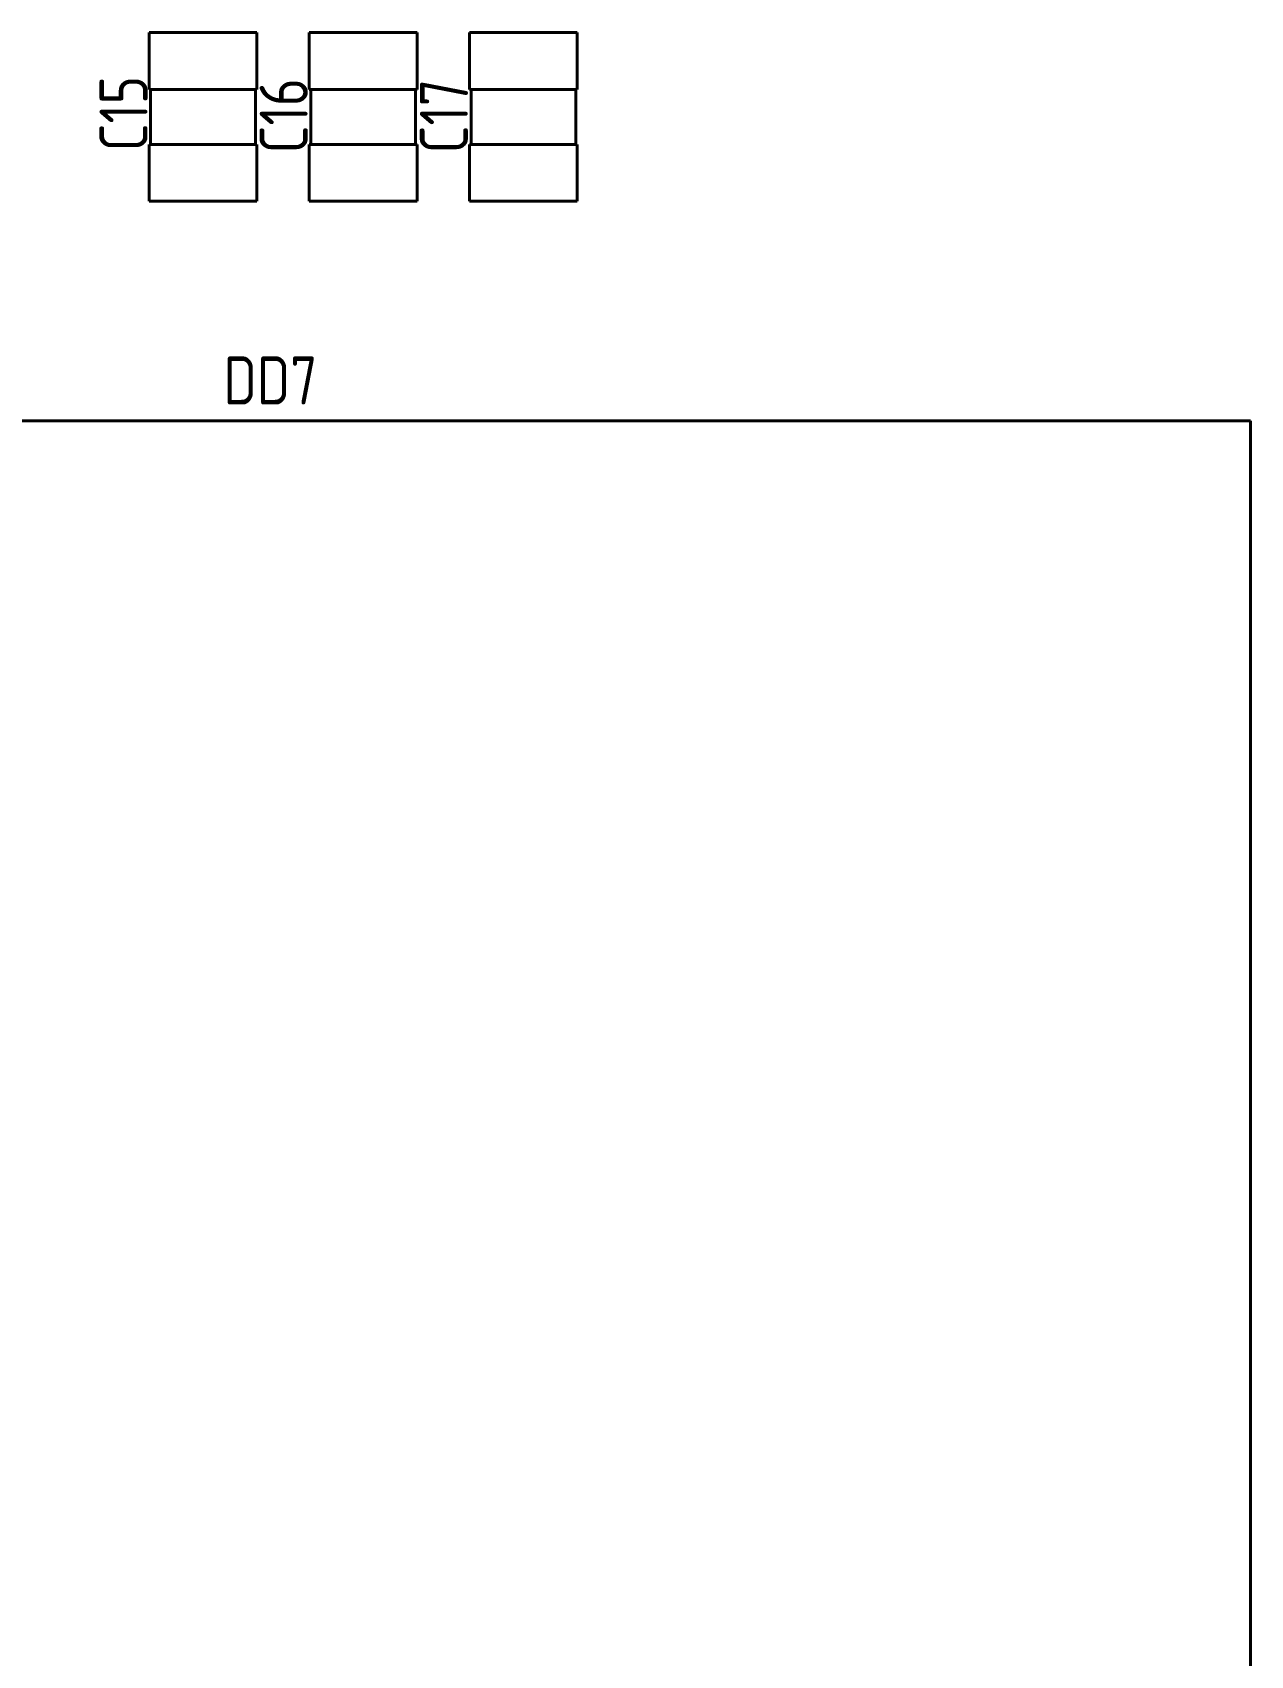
# Paper-space layout 'Layout1' of a CAD drawing. Extents: x -1 to 840, y -1 to 593.
# Drawn here: x 134.45 to 164.86, y 389.49 to 430.02 of the extents above; entities that cross this region are included whole.
import ezdxf

# ---------------------------------------------------------------- set-up
doc = ezdxf.new("R2010")
doc.units = 0
doc.header["$MEASUREMENT"] = 0
doc.layers.add('Основная', color=7, linetype='CONTINUOUS', lineweight=40)
doc.styles.add('GOST type A0', font='', dxfattribs={"oblique": 15, "height": 3.5})
doc.styles.get('GOST type A0').set_extended_font_data('GOST type A')

psp = doc.layouts.get("Layout1")

# ---------------------------------------------------------------- linework, layer by layer
at = {"layer": 'Основная'}
for p, q in [((140.052, 430.022), (137.36, 430.022)), ((137.36, 430.022), (137.36, 428.6)), ((137.36, 430.022), (140.052, 430.022)), ((137.36, 430.022), (137.36, 428.6)), ((140.052, 430.022), (137.36, 430.022)), ((137.36, 430.022), (137.36, 428.6)), ((137.36, 430.022), (140.052, 430.022)), ((137.36, 430.022), (137.36, 428.6)), ((140.052, 428.6), (140.052, 430.022)), ((140.052, 430.022), (140.052, 428.6)), ((140.052, 428.6), (140.052, 430.022)), ((140.052, 430.022), (140.052, 428.6)), ((144.052, 430.022), (141.36, 430.022)), ((141.36, 430.022), (141.36, 428.6)), ((141.36, 428.6), (141.36, 430.022)), ((144.052, 430.022), (141.36, 430.022)), ((144.052, 430.022), (141.36, 430.022)), ((141.36, 430.022), (141.36, 428.6)), ((141.36, 428.6), (141.36, 430.022)), ((144.052, 430.022), (141.36, 430.022)), ((144.052, 428.6), (144.052, 430.022)), ((144.052, 428.6), (144.052, 430.022)), ((144.052, 428.6), (144.052, 430.022)), ((144.052, 428.6), (144.052, 430.022)), ((148.052, 430.022), (145.36, 430.022)), ((145.36, 430.022), (145.36, 428.6)), ((145.36, 428.6), (145.36, 430.022)), ((148.052, 430.022), (145.36, 430.022)), ((148.052, 430.022), (145.36, 430.022)), ((145.36, 430.022), (145.36, 428.6)), ((145.36, 428.6), (145.36, 430.022)), ((148.052, 430.022), (145.36, 430.022)), ((148.052, 428.6), (148.052, 430.022)), ((148.052, 428.6), (148.052, 430.022)), ((148.052, 428.6), (148.052, 430.022)), ((148.052, 428.6), (148.052, 430.022)), ((137.36, 428.6), (137.398, 428.6)), ((137.36, 428.6), (140.052, 428.6)), ((137.36, 428.6), (137.398, 428.6)), ((137.36, 428.6), (140.052, 428.6)), ((137.398, 428.6), (137.398, 427.228)), ((137.398, 428.6), (137.398, 427.228)), ((137.398, 428.6), (137.398, 427.228)), ((137.398, 428.6), (137.398, 427.228)), ((140.014, 427.228), (140.014, 428.6)), ((140.014, 428.6), (140.052, 428.6)), ((140.014, 428.6), (140.014, 427.228)), ((140.014, 427.228), (140.014, 428.6)), ((140.014, 428.6), (140.052, 428.6)), ((140.014, 428.6), (140.014, 427.228)), ((141.36, 428.6), (141.398, 428.6)), ((144.052, 428.6), (141.36, 428.6)), ((141.36, 428.6), (141.398, 428.6)), ((144.052, 428.6), (141.36, 428.6)), ((141.398, 428.6), (141.398, 427.228)), ((141.398, 427.228), (141.398, 428.6)), ((141.398, 428.6), (141.398, 427.228)), ((141.398, 427.228), (141.398, 428.6)), ((144.014, 427.228), (144.014, 428.6)), ((144.014, 428.6), (144.052, 428.6)), ((144.014, 427.228), (144.014, 428.6)), ((144.014, 427.228), (144.014, 428.6)), ((144.014, 428.6), (144.052, 428.6)), ((144.014, 427.228), (144.014, 428.6)), ((145.36, 428.6), (145.398, 428.6)), ((148.052, 428.6), (145.36, 428.6)), ((145.36, 428.6), (145.398, 428.6)), ((148.052, 428.6), (145.36, 428.6)), ((145.398, 428.6), (145.398, 427.228)), ((145.398, 427.228), (145.398, 428.6)), ((145.398, 428.6), (145.398, 427.228)), ((145.398, 427.228), (145.398, 428.6)), ((148.014, 427.228), (148.014, 428.6)), ((148.014, 428.6), (148.052, 428.6)), ((148.014, 427.228), (148.014, 428.6)), ((148.014, 427.228), (148.014, 428.6)), ((148.014, 428.6), (148.052, 428.6)), ((148.014, 427.228), (148.014, 428.6)), ((137.398, 427.228), (137.36, 427.228)), ((137.36, 427.228), (137.36, 425.806)), ((137.36, 427.228), (140.052, 427.228)), ((137.36, 427.228), (137.36, 425.806)), ((137.398, 427.228), (137.36, 427.228)), ((137.36, 427.228), (137.36, 425.806)), ((137.36, 427.228), (140.052, 427.228)), ((137.36, 427.228), (137.36, 425.806)), ((140.052, 427.228), (140.014, 427.228)), ((140.052, 427.228), (140.014, 427.228)), ((140.052, 425.806), (140.052, 427.228)), ((140.052, 427.228), (140.052, 425.806)), ((140.052, 425.806), (140.052, 427.228)), ((140.052, 427.228), (140.052, 425.806)), ((141.398, 427.228), (141.36, 427.228)), ((141.36, 427.228), (141.36, 425.806)), ((141.36, 425.806), (141.36, 427.228)), ((144.052, 427.228), (141.36, 427.228)), ((141.398, 427.228), (141.36, 427.228)), ((141.36, 427.228), (141.36, 425.806)), ((141.36, 425.806), (141.36, 427.228)), ((144.052, 427.228), (141.36, 427.228)), ((144.052, 427.228), (144.014, 427.228)), ((144.052, 427.228), (144.014, 427.228)), ((144.052, 425.806), (144.052, 427.228)), ((144.052, 425.806), (144.052, 427.228)), ((144.052, 425.806), (144.052, 427.228)), ((144.052, 425.806), (144.052, 427.228)), ((145.398, 427.228), (145.36, 427.228)), ((145.36, 427.228), (145.36, 425.806)), ((145.36, 425.806), (145.36, 427.228)), ((148.052, 427.228), (145.36, 427.228)), ((145.398, 427.228), (145.36, 427.228)), ((145.36, 427.228), (145.36, 425.806)), ((145.36, 425.806), (145.36, 427.228)), ((148.052, 427.228), (145.36, 427.228)), ((148.052, 427.228), (148.014, 427.228)), ((148.052, 427.228), (148.014, 427.228)), ((148.052, 425.806), (148.052, 427.228)), ((148.052, 425.806), (148.052, 427.228)), ((148.052, 425.806), (148.052, 427.228)), ((148.052, 425.806), (148.052, 427.228)), ((137.36, 425.806), (140.052, 425.806)), ((137.36, 425.806), (140.052, 425.806)), ((137.36, 425.806), (140.052, 425.806)), ((137.36, 425.806), (140.052, 425.806)), ((141.36, 425.806), (144.052, 425.806)), ((144.052, 425.806), (141.36, 425.806)), ((141.36, 425.806), (144.052, 425.806)), ((144.052, 425.806), (141.36, 425.806)), ((145.36, 425.806), (148.052, 425.806)), ((148.052, 425.806), (145.36, 425.806)), ((145.36, 425.806), (148.052, 425.806)), ((148.052, 425.806), (145.36, 425.806)), ((164.862, 420.323), (116.55, 420.323)), ((164.862, 420.323), (116.55, 420.323)), ((164.862, 420.323), (116.55, 420.323)), ((164.862, 420.323), (116.55, 420.323)), ((164.862, 372.011), (164.862, 420.323)), ((164.862, 420.323), (164.862, 372.011)), ((164.862, 372.011), (164.862, 420.323)), ((164.862, 420.323), (164.862, 372.011))]:
    psp.add_line(p, q, dxfattribs=at)

# ---------------------------------------------------------------- texts
at = {"layer": 'Основная', "style": 'GOST type A0'}
for s, p in [('C15', (137.321, 427.054)), ('C16', (141.321, 427.003)), ('C17', (145.321, 427.003))]:
    psp.add_text(s, height=1.2, rotation=90, dxfattribs=at).set_placement(p)
psp.add_text('DD7', height=1.2, dxfattribs=at).set_placement((139.219, 420.734))

doc.saveas('drawing.dxf')
